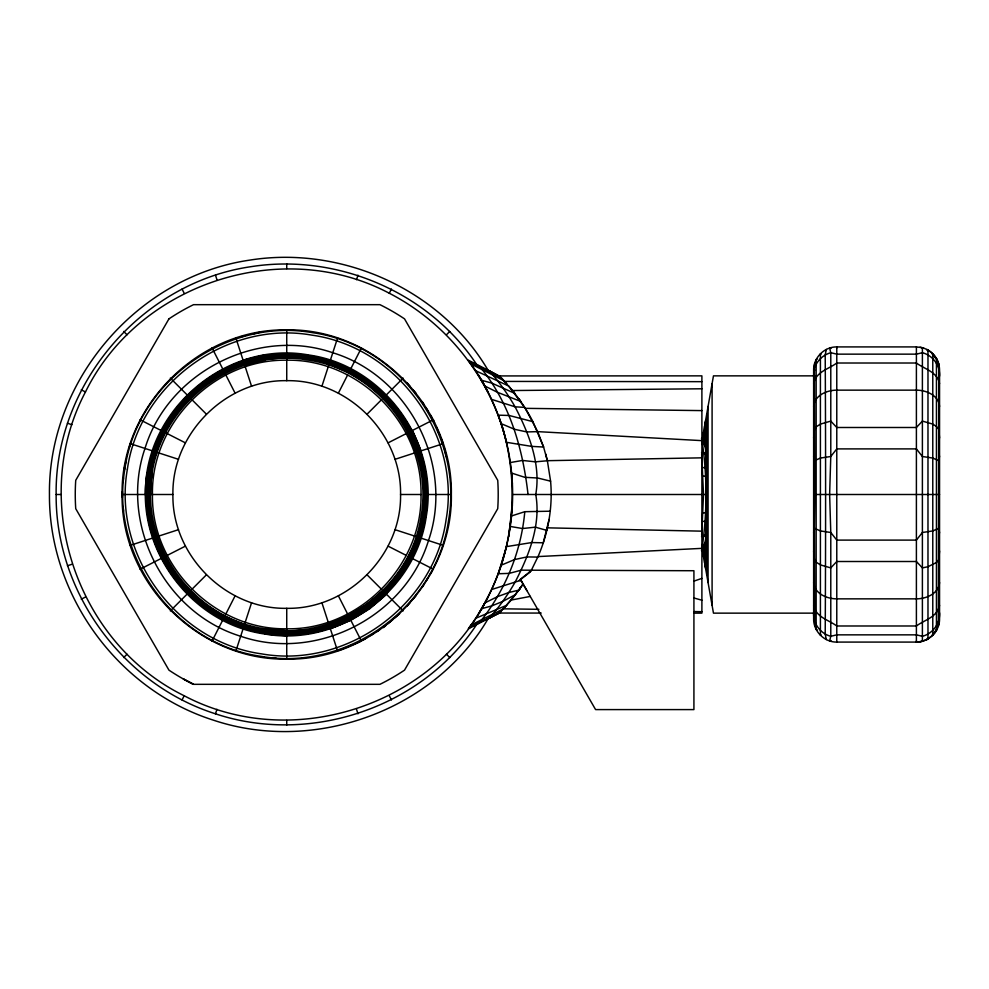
<?xml version="1.0" encoding="UTF-8"?>
<svg xmlns="http://www.w3.org/2000/svg" width="989" height="989" viewBox="0 0 989 989"><rect width="100%" height="100%" fill="white"/><g stroke="black" fill="none" stroke-linecap="round" stroke-linejoin="round"><path stroke-width="1.48" d="M916.395 346.916L922.391 347.708L922.391 641.292L916.395 642.084L916.395 346.916L836.781 346.916C824.406 346.682 813.403 357.697 813.638 370.071L813.638 618.929C813.403 631.303 824.406 642.318 836.781 642.084L916.395 642.084C928.733 642.22 939.785 631.316 939.55 618.929L939.55 370.071C939.525 361.578 934.457 353.333 926.916 349.451L927.583 350.712M701.831 439.425C707.382 475.697 707.382 513.316 701.819 549.587M701.683 454.062L703.513 494.5L701.683 534.962M481.507 608.865C507.036 565.04 517.729 512.772 510.324 462.531L522.575 460.454L535.358 461.838L547.374 460.763L550.589 481.173C552.925 507.048 548.203 533.331 537.818 557.079L526.902 556.931L514.552 559.576L501.25 565.201C493.734 587.948 482.607 609.521 468.353 628.781L499.68 612.859M508.655 536.557L512.339 505.255M477.23 623.614C422.662 707.568 310.2 745.347 215.478 713.811C122.512 684.314 55.458 592.028 56.138 494.5C54.741 384.264 141.563 282.607 250.662 266.733C336.89 252.974 429.214 292.101 477.23 365.386M487.985 597.047C434.567 705.973 291.421 752.481 184.189 695.761C75.263 642.343 28.755 499.198 85.474 391.953C138.893 283.027 282.038 236.519 389.283 293.238C453.518 326.283 500.323 391.014 510.349 462.642M122.117 494.5C120.46 406.504 198.727 328.224 286.736 329.893C374.732 328.224 453.011 406.504 451.343 494.5C453.011 582.496 374.732 660.776 286.736 659.107C198.727 660.776 120.46 582.496 122.117 494.5L145.519 494.5C143.343 410.732 226.444 339.796 308.828 355.002C383.633 365.398 439.462 442.244 426.234 516.592C415.837 591.397 338.992 647.226 264.644 633.998C189.839 623.602 134.01 546.756 147.237 472.408M122.438 491.471L122.438 497.529M123.118 482.385L123.477 477.848M146.347 494.5C144.938 419.46 211.683 352.702 286.736 354.124C361.776 352.702 428.534 419.46 427.112 494.5C428.534 569.54 361.776 636.298 286.736 634.876C211.683 636.298 144.938 569.54 146.347 494.5L148.115 516.456M150.662 494.5C148.597 413.81 228.644 345.445 308.024 360.095C380.085 370.121 433.874 444.148 421.129 515.788C411.115 587.849 337.076 641.638 265.448 628.905C193.399 618.879 139.56 544.84 152.368 473.224M172.914 494.5C171.765 433.652 225.888 379.529 286.736 380.678C347.584 379.529 401.707 433.652 400.557 494.5C401.707 555.348 347.584 609.471 286.736 608.322C225.888 609.471 171.765 555.348 172.914 494.5L149.524 494.5M421.017 494.5C422.377 566.289 358.525 630.141 286.736 628.794C214.947 630.141 151.082 566.289 152.442 494.5C151.082 422.711 214.947 358.859 286.736 360.206C358.525 358.859 422.377 422.711 421.017 494.5L400.557 494.5M423.675 494.5C425.06 567.711 359.934 632.824 286.736 631.439C213.525 632.824 148.412 567.711 149.796 494.5C148.412 421.289 213.525 356.176 286.736 357.561C359.934 356.176 425.06 421.289 423.675 494.5L423.638 494.5M422.798 516.048C437.694 435.667 368.44 354.618 286.736 356.708C213.068 355.311 147.546 420.832 148.931 494.5C147.546 568.168 213.068 633.689 286.736 632.292C360.404 633.689 425.925 568.168 424.528 494.5L424.528 494.5M423.688 516.196C436.668 443.196 381.853 367.76 308.42 357.548C235.431 344.568 159.995 399.383 149.784 472.804C136.803 545.804 191.606 621.24 265.04 631.452C338.04 644.432 413.476 589.617 423.688 516.196L418.607 537.348M426.247 494.5C427.668 569.083 361.319 635.433 286.736 634.023C212.153 635.433 145.803 569.083 147.213 494.5C145.803 419.917 212.153 353.567 286.736 354.977C361.319 353.567 427.668 419.917 426.247 494.5L424.504 472.68M501.547 424.701C515.689 469.973 515.689 519.027 501.547 564.299M813.638 438.016L814.417 429.288L816.729 426.494L820.413 424.096L830.785 421.104L836.781 427.495L916.395 427.495L922.391 421.104L932.775 424.096L936.447 426.494L938.759 429.288L939.55 438.016M939.55 550.984L938.759 559.712L936.447 562.506L927.979 566.734L922.391 567.896L916.395 561.505L836.781 561.505L830.785 567.896L820.413 564.904L816.729 562.506L814.417 559.712L813.638 550.984M813.638 376.166L814.763 362.914L815.183 364.286M939.55 612.834C940.205 623.564 932.763 633.64 922.391 636.286L916.395 634.851L836.781 634.851L830.785 636.286C820.413 633.64 812.97 623.564 813.638 612.834M706.517 533.763L704.514 545.471L701.535 550.317M550.243 511.202L524.788 511.696C521.141 552.505 504.637 591.842 478.763 623.54L479.727 622.365L475.956 624.121M526.877 590.594L520.919 580.259L491.657 589.506M813.638 532.947L814.417 528.25L814.763 494.5L814.417 368.526C816.704 360.824 823.083 354.841 830.785 352.714L836.781 354.149L916.395 354.149L922.391 352.714C932.763 355.36 940.205 365.436 939.55 376.166M939.55 456.053L938.759 460.75L932.775 458.055L922.391 456.51L916.395 448.895L836.781 448.895L830.785 456.51L829.623 494.5L830.785 532.49L830.785 636.286L829.623 640.946L830.995 640.526M702.079 440.451L713.465 375.857L814.998 375.857M813.638 406.516C814.417 395.34 826.928 390.123 836.781 390.148L916.395 390.148C926.26 390.123 938.759 395.34 939.55 406.516M939.55 582.484C938.759 593.66 926.26 598.877 916.395 598.852L836.781 598.852C826.928 598.877 814.417 593.66 813.638 582.484M543.122 543.381L549.093 519.485M124.218 468.761L126.345 459.897M129.188 448.091L130.251 443.653M144.987 448.437C118.927 523.75 164.434 613.056 240.673 636.248C315.986 662.309 405.292 616.802 428.484 540.563C454.544 465.25 409.038 375.944 332.786 352.752C257.474 326.691 168.167 372.198 144.987 448.437L130.177 443.628M148.115 472.544L153.258 451.132M939.266 622.551L935.124 632.54M815.183 624.714L814.763 626.086L814.417 528.25L820.413 530.945L830.785 532.49L836.781 540.105L916.395 540.105L922.391 532.49L932.775 530.945L938.759 528.25L939.55 532.947M938.005 364.286L938.413 362.914C936.064 355.521 929.759 349.896 922.391 347.708M215.478 713.811L216.937 709.323M235.864 651.059L240.673 636.248M240.772 635.939L243.096 628.794M243.615 627.187L264.916 632.268M244.332 624.999L251.565 602.746M321.907 386.254L329.127 364.001M329.844 361.813L308.556 356.732M330.363 360.206L332.687 353.061M332.786 352.752L337.595 337.941M356.534 279.677L357.993 275.189M813.638 383.633C815.962 371.654 828.498 369.256 836.781 363.012L916.395 363.012C924.678 369.256 937.226 371.654 939.55 383.633M939.55 605.367C937.226 617.346 924.678 619.744 916.395 625.988L836.781 625.988C828.498 619.744 815.962 617.346 813.638 605.367M154.074 451.392L162.456 431.179M411.041 557.845L419.423 537.608M543.32 542.8L531.699 542.553L506.516 546.62L498.233 573.768L509.224 573.373L521.277 570.171L693.919 570.727L693.919 709.595L595.588 709.595L520.338 579.245A323.143 323.143 0 0 0 529.004 572.47L531.13 570.727L538.016 556.584L701.893 548.363M182.038 699.965L184.189 695.761M212.005 641.169L219.064 627.298M219.212 627.014L222.624 620.313M224.441 616.753L235.061 595.91M338.411 393.09L347.695 374.843M329.04 364.298L348.894 372.494M350.835 368.687L354.247 361.986M354.396 361.702L361.467 347.831M389.283 293.238L391.421 289.035M825.605 350.712L826.272 349.451L825.209 354.952C825.728 448.017 825.728 540.983 825.209 634.048L826.272 639.549L825.605 638.288M927.583 638.288L926.916 639.549L920.017 641.799M478.515 613.823L484.882 602.894L497.418 596.676L508.841 592.522L518.879 590.124L523.082 584.029L511.264 600.039L499.47 613.044L541.193 613.069M704.897 442.207L706.381 439.561M701.522 550.774L704.514 545.471M702.425 547.226L705.305 542.256M163.222 431.563L163.185 431.55C180.01 399.272 209.347 374.151 243.9 362.654L243.9 362.654M411.807 558.229L400.273 576.995L385.994 593.759M422.229 587.33L423.811 584.734M426.197 580.852L427.78 578.256M430.166 574.374L432.539 570.492M488.813 617.457C435.519 710.411 314.527 754.014 213.414 720.165C117.753 689.815 48.758 594.859 49.45 494.5C48.016 381.062 137.347 276.463 249.611 260.144C342.12 245.272 441.7 289.975 488.813 371.543M706.678 532.403L703.97 536.347L701.547 536.372M518.768 590.334L520.486 587.862L518.941 590M473.434 625.283L468.65 628.386L471.16 624.924L503.525 608.804L518.879 590.124M933.987 632.428L937.028 629.437M407.023 606.22L409.978 602.758M412.945 599.297L415.899 595.835M123.674 657.561L127.012 654.224M170.331 610.893L186.884 594.352M189.295 591.941L175.276 575.474L163.989 557.042M189.9 591.323L206.268 605.256L224.577 616.481L244.431 624.702M191.779 589.456L206.256 574.98M367.216 414.02L381.692 399.544M348.882 372.519L367.203 383.744L383.559 397.677M386.588 394.648L403.129 378.107M446.447 334.777L449.797 331.439M932.207 354.26L932.775 353.703L932.775 635.297L926.916 639.549L927.979 638.981L927.979 350.019M820.969 634.74L820.413 635.297L820.413 353.703L820.969 354.26M499.47 613.044L469.627 627.063M706.814 519.682L705.083 521.376L702.771 521.413M382.953 590.717L366.696 604.563L348.499 615.714L328.768 623.886M383.448 627.607L385.759 625.641M388.059 623.663L392.682 619.72M394.994 617.754L399.618 613.798M528.967 572.446L531.13 570.727M704.984 441.564L705.825 440.896L706.678 441.564M702.833 548.104L706.678 547.436M332.687 635.939L330.363 628.794L350.835 620.313L369.738 608.742L386.588 594.352L403.129 610.893M362.728 640.303L366.61 637.93M370.492 635.544L373.088 633.961M376.97 631.575L379.553 629.993M515.628 594.5L502.771 601.411L491.669 605.936L481.618 608.68M817.421 358.896L816.16 359.563L816.16 629.437L817.421 630.104M500.755 611.746L489.172 618.286C499.124 607.209 507.74 594.982 515.145 582.076C528.892 555.422 541.107 524.936 535.754 494.5C541.094 464.026 528.855 433.503 515.071 406.813C507.678 393.943 499.086 381.754 489.159 370.702L468.353 360.219C486.44 384.634 499.445 412.759 506.492 442.306L531.674 446.385L543.591 447.04L547.374 460.763M81.271 599.186L85.474 597.047M140.067 569.231L153.938 562.16M154.222 562.012L160.91 558.612M163.185 557.45L154.89 537.336L149.809 516.184M164.483 556.795L185.314 546.175M388.145 442.825L406.38 433.528M407.95 432.737L416.122 452.455M408.717 432.341L397.491 414.032L383.534 397.689M419.237 426.988L412.549 430.388L421.03 450.86L428.175 448.549M419.534 426.84L433.405 419.769M475.684 618.273L506.689 605.293M338.992 650.428L360.045 641.713M693.919 581.124L701.893 578.392M67.425 565.757L71.913 564.299M130.177 545.372L144.987 540.563M145.296 540.451L152.442 538.14M156.237 536.903L178.49 529.671M394.982 459.329L417.222 452.097M420.214 451.132L425.357 472.544M428.484 448.437L443.282 443.628M511.573 515.937L524.788 511.696M922.193 348.474L923.553 348.054L920.017 347.201M240.315 336.952L244.753 335.889M252.133 334.121L260.997 331.995M264.644 355.026L243.096 360.206L240.772 353.061M244.691 365.114L265.448 360.132M308.42 631.415L329.584 626.371M511.264 600.039L530.252 596.416M265.312 359.279L286.736 357.598M286.736 631.402L308.148 629.721M702.771 467.624L705.07 467.562L706.814 469.305M701.56 452.653L703.97 452.603L706.678 456.597M701.893 457.833L547.362 460.689L545.693 453.988M694.167 613.143L701.893 613.143L701.893 375.857L499.457 375.931L512.574 390.531L701.893 388.788M703.179 476.191L705.441 476.179M703.179 512.809L705.441 512.809M813.638 370.071L814.763 370.071M701.535 438.683L702.833 440.896L705.825 440.896M56.138 494.5L60.861 494.5M427.94 494.5L451.343 494.5M512.611 494.5L701.893 494.5M703.513 494.5L705.726 494.5M813.638 494.5L939.55 494.5M814.998 613.143L713.465 613.143L702.079 548.549M813.638 618.929L814.763 618.929M473.212 367.043L468.662 360.626L469.577 361.875L501.423 377.946L504.637 381.42L701.893 381.667M475.697 370.751L508.705 386.007L525.283 408.346L701.893 410.608M503.512 608.816L538.881 609.323M694.204 611.573L701.893 611.684M547.473 527.842L701.893 531.167M701.893 440.637L537.67 431.637L526.84 431.946L514.503 429.288L501.2 423.651L498.209 415.145L509.15 415.479L532.935 421.685L543.591 447.04L537.67 431.637L525.283 408.346M528.93 414.366L524.652 407.369L515.071 406.813L491.607 399.383M286.736 355.879L308.42 357.585M265.448 628.868L286.736 630.537M264.644 633.974L286.736 635.704L286.736 659.107L283.707 658.798M260.997 657.005L264.026 657.252M271.592 657.846L276.129 658.204M510.312 526.469L522.588 528.534L535.37 527.162L546.868 530.413M550.589 481.173L537.682 478.008L524.776 477.316L511.573 473.063L512.351 483.732M693.919 597.986L701.893 600.212M830.995 348.474L829.623 348.054L830.785 352.714L830.785 456.51L820.413 458.055L814.417 460.75L813.638 456.053M922.193 640.526L923.553 640.946M67.425 423.243L71.913 424.701M145.296 448.549L152.442 450.86M156.237 452.097L178.49 459.329M394.982 529.671L417.222 536.903M421.03 538.14L428.175 540.451M428.484 540.563L443.282 545.372M524.652 407.369L520.659 401.398L497.38 392.262L484.857 386.044L481.569 380.221L482.805 382.422M81.271 389.814L85.474 391.953M140.067 419.769L153.938 426.84M154.222 426.988L160.91 430.388M164.483 432.205L185.314 442.825M388.145 546.175L406.38 555.472M412.549 558.612L419.237 562.012M419.534 562.16L433.405 569.231M504.031 380.753L471.184 364.1M937.028 359.563L933.987 356.572M702.833 440.896L704.514 443.529L706.517 455.237M704.984 547.436L705.825 548.104M932.207 634.74L932.775 635.297L936.447 630.5L936.447 358.5M123.674 331.439L127.012 334.777M170.331 378.107L186.884 394.648M191.779 399.544L206.256 414.02M367.216 574.98L381.692 589.456M446.447 654.224L449.797 657.561M504.637 381.42L506.788 383.831M407.048 382.755L409.978 386.242M412.945 389.703L415.924 393.152M479.702 366.61L478.763 365.46C509.533 401.522 522.81 448.252 528.039 494.5M514.503 393.14L512.883 391.063L514.626 393.301L491.657 383.052L481.606 380.295L478.528 375.19M512.574 390.531L520.659 401.398M518.731 398.715L520.449 401.151M519.089 399.173L520.622 401.386M422.254 401.658L423.811 404.266M426.222 408.136L427.804 410.719M430.166 414.626L432.539 418.508M520.906 580.283L521.487 581.235M702.425 441.774L705.305 446.744M701.535 438.251L704.514 443.529M704.897 546.793L706.381 549.427M481.433 379.999L487.985 391.953M529.239 414.898L532.935 421.685M182.038 289.035L184.189 293.238M212.005 347.831L219.064 361.702M219.212 361.986L222.624 368.687M224.441 372.247L235.061 393.09M338.411 595.91L347.695 614.157M350.835 620.313L354.247 627.014M354.396 627.298L361.467 641.169M389.283 695.761L391.421 699.965M501.2 423.651L503.945 432.564M433.367 419.793L434.492 422.612M436.273 426.803L439.759 435.222M440.896 438.04L442.664 442.244M215.478 275.189L216.937 279.677M235.864 337.941L240.673 352.752M244.332 364.001L251.565 386.254M321.907 602.746L329.127 624.999M332.786 636.248L337.595 651.059M356.534 709.323L357.993 713.811M938.005 624.714L938.413 626.086L938.759 364.076M938.413 362.914L939.266 366.449M444.284 448.091L446.41 456.943M123.155 506.615L123.514 511.152M916.395 640.946L916.395 642.084M836.781 348.054L836.781 346.916L836.781 642.084M712.092 383.645L712.092 605.355M708.075 406.43L708.075 582.57M706.789 413.761L706.789 575.239M705.75 419.62L705.75 569.38M705.59 420.585L705.59 442.145M705.59 546.855L705.59 568.415M705.355 421.87L705.355 441.749M705.355 547.251L705.355 567.13M704.625 426.024L704.625 441.415M704.625 547.585L704.625 562.976M703.599 431.847L703.599 441.02M703.599 547.98L703.599 557.153M703.031 435.073L703.031 441.242M703.031 547.758L703.031 553.927M286.736 263.902L286.736 268.625M286.736 329.893L286.736 353.296M286.736 357.289L286.736 380.678M286.736 608.322L286.736 631.711M286.736 720.375L286.736 725.098M529.993 572.112A155.669 1.929 -38.3 0 1 519.262 580.58M124.898 468.873C109.556 555.126 174.324 644.272 261.096 656.337C347.362 671.679 436.508 606.912 448.573 520.127C463.915 433.874 399.136 344.728 312.363 332.663C226.11 317.321 136.964 382.088 124.898 468.873M127.371 469.256C112.276 554.199 176.042 641.972 261.492 653.853C346.434 668.96 434.208 605.181 446.088 519.744C461.195 434.801 397.417 347.028 311.968 335.147C227.037 320.04 139.251 383.819 127.371 469.256M168.946 318.866L75.733 480.308A211.473 211.473 0 0 0 75.733 508.692L168.946 670.134A211.473 211.473 0 0 0 193.523 684.326L379.937 684.326A211.473 211.473 0 0 0 404.526 670.134L497.727 508.692A211.473 211.473 0 0 0 497.727 480.308L404.526 318.866A211.473 211.473 0 0 0 379.937 304.674L193.523 304.674A211.473 211.473 0 0 0 168.946 318.866M500.113 376.586L489.159 370.702L500.113 376.586M193.523 684.326L183.46 679.047L193.523 684.326"/></g></svg>
